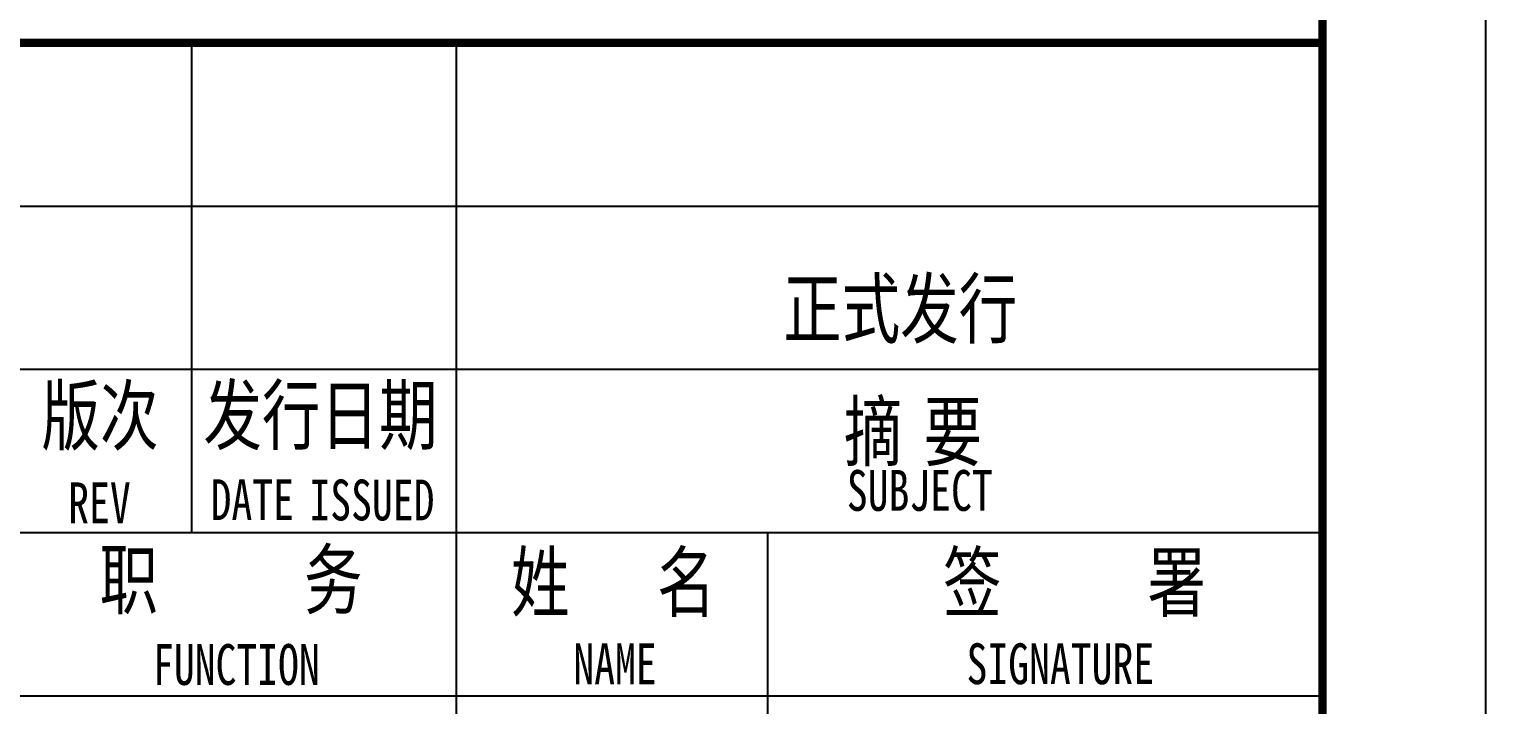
# Model space of a CAD drawing. Extents: x -534 to 560, y 572 to 1344.
# Drawn here: x 443.7 to 559.6, y 831.3 to 885.1 of the extents above; entities that cross this region are included whole.
import ezdxf

# ---------------------------------------------------------------- set-up
doc = ezdxf.new("R2010")
doc.units = 0
doc.header["$LTSCALE"] = 1000
doc.header["$MEASUREMENT"] = 0
doc.layers.add('TK', color=7, linetype='Continuous')
doc.layers.add('外轮廓线', color=2, linetype='Continuous')
doc.styles.add('-宋体', font='', dxfattribs={"width": 0.75})
doc.styles.get('-宋体').set_extended_font_data('SimSun')

# ---------------------------------------------------------------- blocks, each defined once
blk = doc.blocks.new('BFGGFHBDRSGS')
at = {"layer": 'TK'}
for p, q in [((385484, -215637.5), (385484, -156237.5)), ((376484, -191637.1), (384484, -191637.1)), ((377565.3, -194637.1), (377565.3, -191637.1)), ((379184, -191637.1), (379184, -203637.1)), ((376484, -192637.1), (384484, -192637.1)), ((376484, -193637.1), (384484, -193637.1)), ((376484, -194637.1), (384484, -194637.1)), ((381088.4, -194637.1), (381088.4, -203666.5)), ((376484, -195637.1), (384484, -195637.1))]:
    blk.add_line(p, q, dxfattribs=at)
at = {"layer": 'TK', "const_width": 50}
for points in [[(303884, -214637.5), (384484, -214637.5), (384484, -157237.5), (303884, -157237.5)], [(376484, -157237.5), (384484, -157237.5), (384484, -214637.1), (376484, -214637.1)]]:
    blk.add_lwpolyline(points, close=True, dxfattribs=at)
blk.add_lwpolyline([(376484, -191637.1), (384484, -191637.1)], dxfattribs=at)
at = {"layer": 'TK', "style": '-宋体', "width": 0.75}
for s, height, p in [('正式发行', 350, (381184.3, -193440.8)), ('发行日期', 350, (377636.9, -194092.8)), ('版次', 350, (376646, -194095.9)), ('摘', 350, (381555.8, -194192.8)), ('要', 350, (382044, -194192.8)), ('DATE', 250, (377680.8, -194560.8)), ('ISSUED', 250, (378285.3, -194562.6)), ('SUBJECT', 250, (381573.8, -194504)), ('REV', 250, (376809.3, -194579.9)), ('职     务', 350, (377001.2, -195100.5)), ('姓   名', 350, (379519.2, -195115.8)), ('签     署', 350, (382162, -195116.7)), ('FUNCTION', 250, (377328.3, -195570.4)), ('NAME', 250, (379900.4, -195566.6)), ('SIGNATURE', 250, (382306.3, -195565.6))]:
    blk.add_text(s, height=height, dxfattribs=at).set_placement(p)
blk = doc.blocks.new('A$C37B82D5D')
at = {"xscale": 1.25, "yscale": 1.25, "zscale": 1.25}
blk.add_blockref('BFGGFHBDRSGS', (-376730, 269547), dxfattribs=at)

msp = doc.modelspace()

# ---------------------------------------------------------------- block references
at = {"layer": '外轮廓线', "ltscale": 0.03, "xscale": 0.01040000000011787, "yscale": 0.01040000000011787, "zscale": 0.01040000000024591}
msp.add_blockref('A$C37B82D5D', (-533.694, 571.998), dxfattribs=at)

doc.saveas('drawing.dxf')
